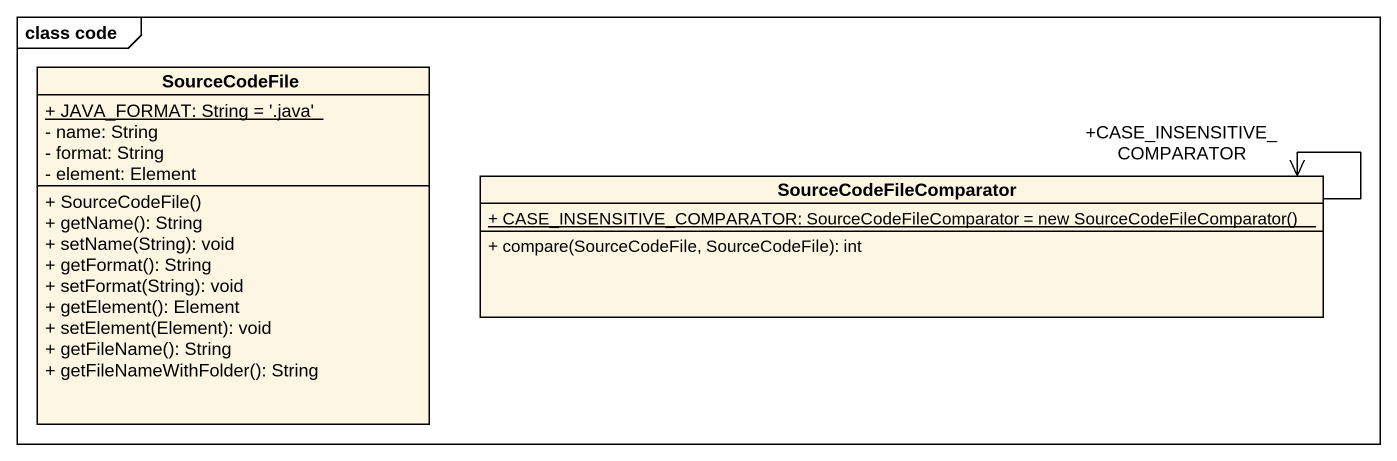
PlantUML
@startuml
mainframe class code
hide circle
hide empty members
skinparam classAttributeIconSize 0
class SourceCodeFile {
  {static} + JAVA_FORMAT: String = '.java'
  - name: String
  - format: String
  - element: Element
  + SourceCodeFile()
  + getName(): String
  + setName(String): void
  + getFormat(): String
  + setFormat(String): void
  + getElement(): Element
  + setElement(Element): void
  + getFileName(): String
  + getFileNameWithFolder(): String
}
class SourceCodeFileComparator {
  {static} {field} + CASE_INSENSITIVE_COMPARATOR: SourceCodeFileComparator = new SourceCodeFileComparator()
  + compare(SourceCodeFile, SourceCodeFile): int
}
SourceCodeFileComparator --> "+CASE_INSENSITIVE_COMPARATOR" SourceCodeFileComparator
@enduml
